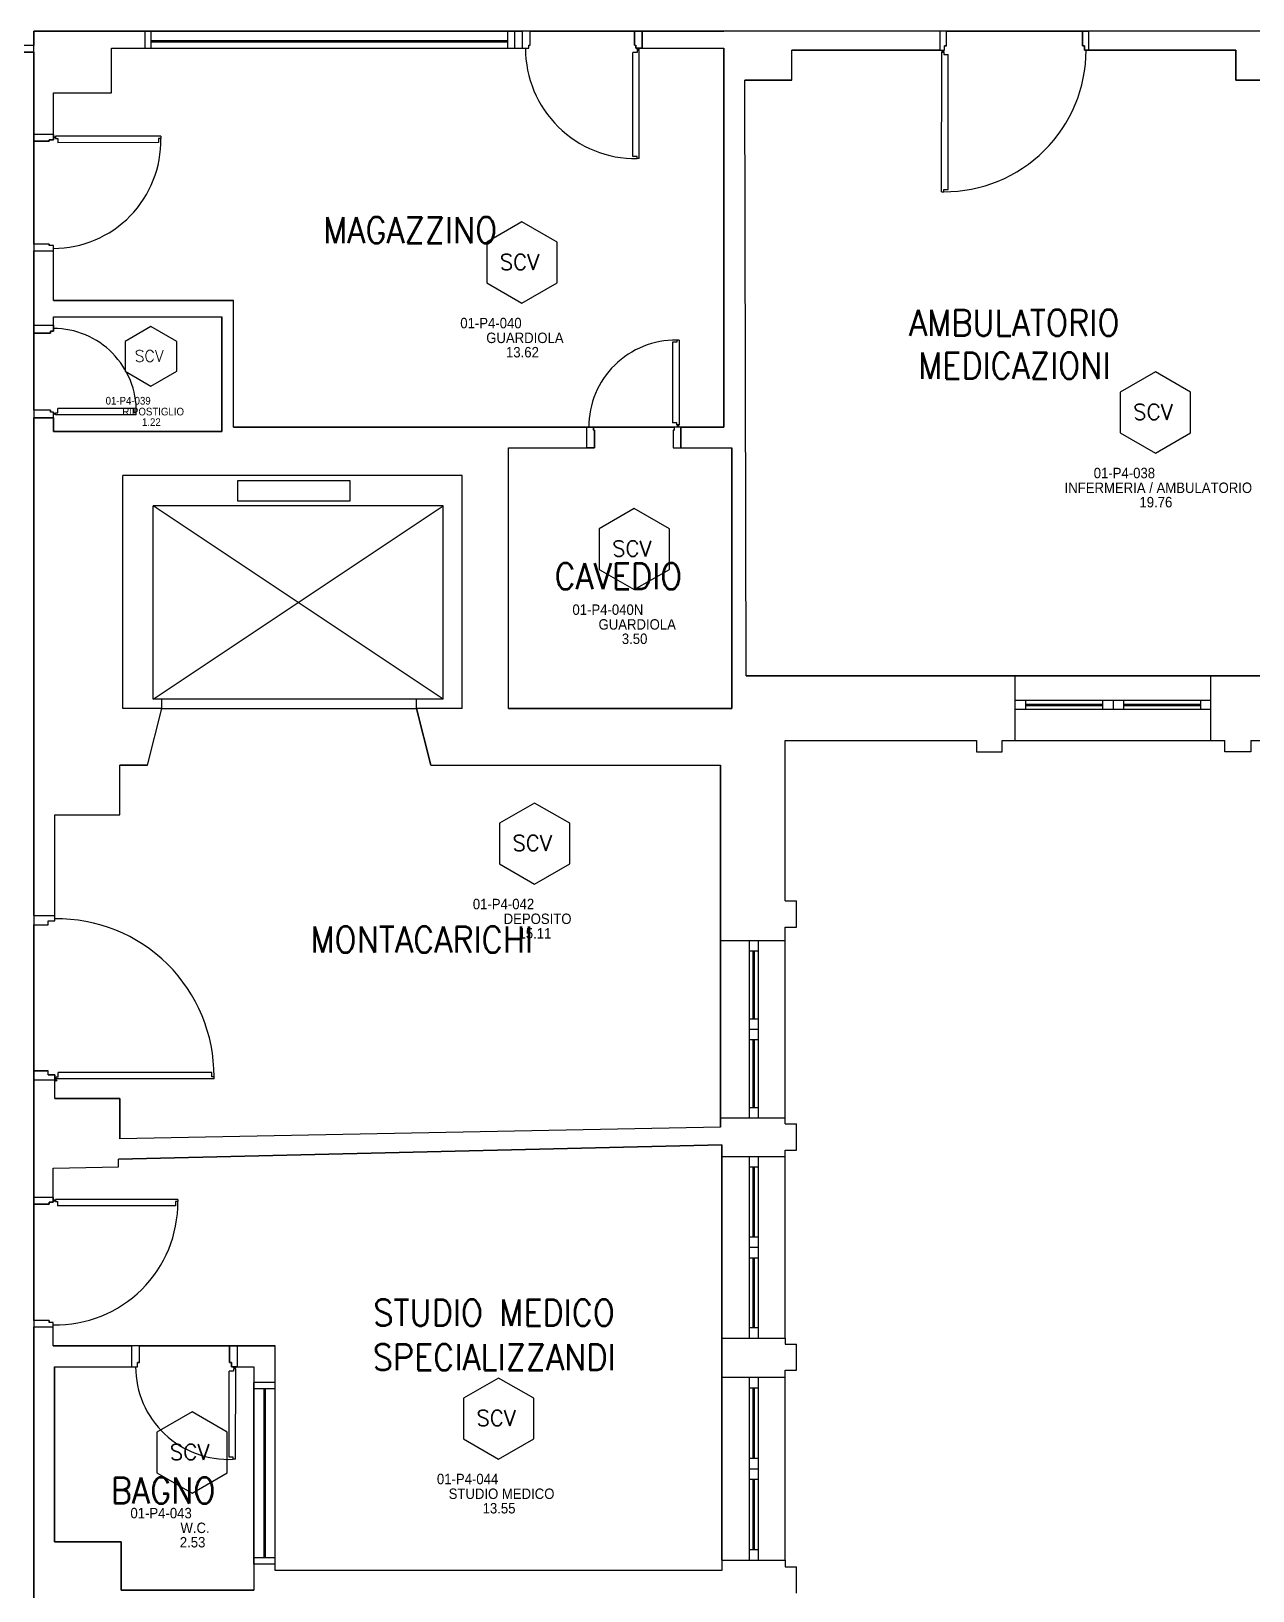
# Model space of a CAD drawing. Header units: inches. Extents: x 16420 to 16611, y 92341 to 92416.
# Drawn here: x 16565.45 to 16574.8, y 92388.13 to 92400.07 of the extents above; entities that cross this region are included whole.
import ezdxf
from ezdxf.enums import TextEntityAlignment as Align

# ---------------------------------------------------------------- set-up
doc = ezdxf.new("R2010")
doc.units = ezdxf.units.IN
doc.header["$LTSCALE"] = 50
doc.header["$MEASUREMENT"] = 0
doc.linetypes.add('NASCOSTA2', pattern=[0.1875, 0.125, -0.0625])
for name, color, linetype in [('A-LOCALI', 7, 'Continuous'), ('AA-CodiceVano', 7, 'Continuous'), ('GMM_DEST.USO', 50, 'Continuous'), ('PIANTA', 7, 'Continuous'), ('RM', 191, 'Continuous')]:
    doc.layers.add(name, color=color, linetype=linetype)
doc.styles.add('ARIAL', font='arial.ttf')
doc.styles.add('ARTECO', font='romans.shx', dxfattribs={"width": 0.9})
doc.styles.get("Standard").update_dxf_attribs({"font": 'txt.shx'})

# ---------------------------------------------------------------- blocks, each defined once
blk = doc.blocks.new('MFM_COD_VANO')
at = {"layer": 'A-LOCALI'}
for p, q in [((0, 0.621), (-0.269, 0.466)), ((0.269, 0.466), (0, 0.621)), ((-0.269, 0.466), (-0.269, 0.155)), ((0.269, 0.155), (0.269, 0.466)), ((-0.269, 0.155), (0, 0)), ((0, 0), (0.269, 0.155))]:
    blk.add_line(p, q, dxfattribs=at)
blk.add_text('SCV', height=0.12, dxfattribs=at).set_placement((-0.17, 0.255))
at = {"layer": 'A-LOCALI', "flags": 9}
for tag in ['MFM_NAME', 'MFM_COD_COMPLESSO', 'MFM_COD_EDIFICIO', 'MFM_COD_PIANO', 'MFM_COD_MACROAREA', 'MFM_ZONA', 'MFM_REPARTO']:
    blk.add_attdef(tag, (-0.084, 0.188), '', height=0.005, dxfattribs=at)
blk.add_attdef('MFM_ALTEZZA', text='', height=0.005, dxfattribs=at).set_placement((-0.057, 0.188), align=Align.CENTER)
at = {"layer": 'A-LOCALI', "style": 'ARIAL', "width": 0.9, "flags": 8}
for tag, p in [('MFM_COD_UT', (-0.026, -0.078)), ('MFM_DESTINAZIONE_USO', (0.023, -0.306)), ('MFM_SUPERFICIE', (0.004, -0.416))]:
    blk.add_attdef(tag, text='', height=0.08, dxfattribs=at).set_placement(p, align=Align.CENTER)
at = {"layer": 'A-LOCALI', "style": 'ARIAL', "width": 0.9}
for tag, p, height, flags in [('MFM_COD_LOCALE', (-0.472, -0.192), 0.08, 8), ('MFM_COD_SCHEDA', (-0.275, -0.483), 0.04, 9)]:
    blk.add_attdef(tag, p, '', height=height, dxfattribs=dict(at, flags=flags))

msp = doc.modelspace()

# ---------------------------------------------------------------- linework, layer by layer
at = {"layer": 'PIANTA', "color": 0}
for p, q in [((16565.469, 92400.073), (16566.319, 92400.073)), ((16565.469, 92399.283), (16565.469, 92400.073)), ((16566.319, 92400.073), (16569.149, 92400.073)), ((16566.319, 92400.073), (16566.319, 92399.943)), ((16566.369, 92399.943), (16566.369, 92400.073)), ((16566.369, 92400.003), (16569.099, 92400.003)), ((16569.099, 92399.943), (16569.099, 92400.073)), ((16569.099, 92399.943), (16569.099, 92400.073)), ((16569.149, 92400.073), (16569.209, 92400.073)), ((16569.149, 92400.073), (16569.149, 92399.943)), ((16569.269, 92400.073), (16569.209, 92400.073)), ((16569.209, 92400.073), (16569.209, 92399.943)), ((16569.269, 92399.966), (16569.269, 92400.073)), ((16570.069, 92400.073), (16570.129, 92400.073)), ((16570.069, 92399.966), (16570.069, 92400.073)), ((16570.129, 92399.943), (16570.129, 92400.073)), ((16570.129, 92400.073), (16570.754, 92400.073)), ((16570.129, 92400.073), (16570.129, 92399.943)), ((16572.409, 92400.073), (16570.754, 92400.073)), ((16572.409, 92399.928), (16572.409, 92400.073)), ((16572.459, 92400.073), (16572.409, 92400.073)), ((16572.459, 92399.961), (16572.459, 92400.073)), ((16573.499, 92399.961), (16573.499, 92400.073)), ((16573.499, 92400.073), (16573.549, 92400.073)), ((16575.439, 92400.073), (16573.549, 92400.073)), ((16573.549, 92399.928), (16573.549, 92400.073)), ((16565.469, 92399.963), (16564.859, 92399.963)), ((16565.469, 92399.913), (16564.859, 92399.913)), ((16566.064, 92399.943), (16566.319, 92399.943)), ((16566.064, 92399.603), (16566.064, 92399.943)), ((16566.319, 92399.943), (16569.149, 92399.943)), ((16566.369, 92399.993), (16569.099, 92399.993)), ((16569.149, 92399.943), (16569.209, 92399.943)), ((16569.209, 92399.943), (16569.259, 92399.943)), ((16569.259, 92399.943), (16569.259, 92399.966)), ((16569.259, 92399.966), (16569.269, 92399.966)), ((16570.056, 92399.114), (16570.056, 92399.91)), ((16570.089, 92399.91), (16570.056, 92399.91)), ((16570.069, 92399.966), (16570.079, 92399.966)), ((16570.079, 92399.943), (16570.079, 92399.966)), ((16570.129, 92399.943), (16570.079, 92399.943)), ((16570.089, 92399.927), (16570.089, 92399.91)), ((16570.106, 92399.927), (16570.089, 92399.927)), ((16570.106, 92399.098), (16570.106, 92399.927)), ((16570.129, 92399.943), (16570.754, 92399.943)), ((16570.754, 92397.043), (16570.754, 92399.943)), ((16571.274, 92399.698), (16571.274, 92399.928)), ((16572.409, 92399.928), (16571.274, 92399.928)), ((16572.409, 92399.928), (16572.444, 92399.928)), ((16572.421, 92398.845), (16572.423, 92399.912)), ((16572.423, 92399.912), (16572.439, 92399.912)), ((16572.439, 92399.912), (16572.439, 92399.895)), ((16572.439, 92399.895), (16572.472, 92399.895)), ((16572.444, 92399.928), (16572.444, 92399.961)), ((16572.459, 92399.961), (16572.444, 92399.961)), ((16572.47, 92398.862), (16572.472, 92399.895)), ((16573.514, 92399.961), (16573.499, 92399.961)), ((16573.514, 92399.928), (16573.514, 92399.961)), ((16573.549, 92399.928), (16573.514, 92399.928)), ((16574.674, 92399.928), (16573.549, 92399.928)), ((16574.674, 92399.698), (16574.674, 92399.928)), ((16570.924, 92395.138), (16570.914, 92399.698)), ((16571.274, 92399.698), (16570.914, 92399.698)), ((16575.054, 92399.698), (16574.674, 92399.698)), ((16565.619, 92399.603), (16566.064, 92399.603)), ((16565.619, 92399.283), (16565.619, 92399.603)), ((16565.469, 92399.233), (16565.469, 92399.283)), ((16565.619, 92399.283), (16565.47, 92399.283)), ((16565.619, 92399.283), (16565.619, 92399.243)), ((16565.586, 92399.233), (16565.469, 92399.233)), ((16565.619, 92399.243), (16565.586, 92399.243)), ((16565.586, 92399.243), (16565.586, 92399.233)), ((16566.441, 92399.27), (16565.636, 92399.269)), ((16565.636, 92399.269), (16565.636, 92399.253)), ((16565.636, 92399.253), (16565.652, 92399.253)), ((16565.652, 92399.253), (16565.652, 92399.22)), ((16566.424, 92399.221), (16565.652, 92399.22)), ((16566.424, 92399.253), (16566.424, 92399.221)), ((16566.441, 92399.253), (16566.424, 92399.253)), ((16566.441, 92399.27), (16566.441, 92399.253)), ((16570.089, 92399.114), (16570.056, 92399.114)), ((16570.089, 92399.098), (16570.089, 92399.114)), ((16570.106, 92399.098), (16570.089, 92399.098)), ((16572.421, 92398.845), (16572.438, 92398.845)), ((16572.438, 92398.862), (16572.47, 92398.862)), ((16572.438, 92398.845), (16572.438, 92398.862)), ((16565.469, 92398.443), (16565.469, 92398.393)), ((16565.586, 92398.443), (16565.469, 92398.443)), ((16565.586, 92398.443), (16565.586, 92398.433)), ((16565.469, 92398.393), (16565.619, 92398.393)), ((16565.469, 92397.823), (16565.469, 92398.393)), ((16565.619, 92398.433), (16565.586, 92398.433)), ((16565.619, 92398.393), (16565.619, 92398.433)), ((16565.619, 92398.013), (16565.619, 92398.393)), ((16565.619, 92398.013), (16566.999, 92398.013)), ((16566.999, 92397.043), (16566.999, 92398.013)), ((16565.619, 92397.823), (16565.619, 92397.888)), ((16565.619, 92397.888), (16566.909, 92397.888)), ((16566.909, 92397.008), (16566.909, 92397.888)), ((16565.469, 92397.763), (16565.469, 92397.823)), ((16565.469, 92397.823), (16565.619, 92397.823)), ((16565.596, 92397.763), (16565.469, 92397.763)), ((16565.619, 92397.778), (16565.596, 92397.778)), ((16565.596, 92397.778), (16565.596, 92397.763)), ((16565.619, 92397.823), (16565.619, 92397.778)), ((16570.361, 92397.692), (16570.361, 92397.076)), ((16570.394, 92397.692), (16570.361, 92397.692)), ((16570.394, 92397.708), (16570.394, 92397.692)), ((16570.411, 92397.708), (16570.394, 92397.708)), ((16570.411, 92397.708), (16570.411, 92397.059)), ((16565.469, 92397.173), (16565.469, 92397.113)), ((16565.596, 92397.173), (16565.469, 92397.173)), ((16565.596, 92397.173), (16565.596, 92397.158)), ((16565.619, 92397.158), (16565.596, 92397.158)), ((16565.619, 92397.113), (16565.619, 92397.158)), ((16565.636, 92397.153), (16565.652, 92397.153)), ((16565.636, 92397.137), (16565.636, 92397.153)), ((16566.254, 92397.137), (16565.636, 92397.137)), ((16566.238, 92397.186), (16565.652, 92397.186)), ((16565.652, 92397.153), (16565.652, 92397.186)), ((16566.238, 92397.153), (16566.238, 92397.186)), ((16566.254, 92397.153), (16566.238, 92397.153)), ((16566.254, 92397.137), (16566.254, 92397.153)), ((16565.469, 92393.303), (16565.469, 92397.113)), ((16565.619, 92397.113), (16565.469, 92397.113)), ((16565.469, 92397.113), (16565.619, 92397.113)), ((16565.619, 92397.113), (16565.619, 92397.008)), ((16566.999, 92397.043), (16569.704, 92397.043)), ((16569.704, 92397.043), (16569.754, 92397.043)), ((16569.704, 92396.883), (16569.704, 92397.043)), ((16569.754, 92397.043), (16569.754, 92397.02)), ((16569.754, 92397.02), (16569.764, 92397.02)), ((16569.764, 92397.02), (16569.764, 92396.883)), ((16570.394, 92397.076), (16570.361, 92397.076)), ((16570.364, 92397.02), (16570.374, 92397.02)), ((16570.364, 92397.02), (16570.364, 92396.883)), ((16570.374, 92397.043), (16570.374, 92397.02)), ((16570.424, 92397.043), (16570.374, 92397.043)), ((16570.394, 92397.059), (16570.394, 92397.076)), ((16570.411, 92397.059), (16570.394, 92397.059)), ((16570.424, 92397.043), (16570.424, 92396.883)), ((16570.424, 92396.883), (16570.424, 92397.043)), ((16570.424, 92397.043), (16570.754, 92397.043)), ((16565.619, 92397.008), (16566.909, 92397.008)), ((16569.104, 92396.883), (16569.704, 92396.883)), ((16569.104, 92394.888), (16569.104, 92396.883)), ((16569.764, 92396.883), (16569.704, 92396.883)), ((16570.364, 92396.883), (16570.424, 92396.883)), ((16570.424, 92396.883), (16570.814, 92396.883)), ((16570.814, 92394.888), (16570.814, 92396.883)), ((16568.75, 92396.673), (16566.15, 92396.673)), ((16566.15, 92394.888), (16566.15, 92396.673)), ((16568.75, 92394.888), (16568.75, 92396.673)), ((16567.892, 92396.631), (16567.03, 92396.631)), ((16567.03, 92396.631), (16567.03, 92396.479)), ((16567.892, 92396.479), (16567.892, 92396.631)), ((16568.605, 92396.441), (16566.384, 92396.441)), ((16566.384, 92394.96), (16568.605, 92396.441)), ((16568.605, 92394.96), (16566.384, 92396.441)), ((16566.384, 92394.96), (16566.384, 92396.441)), ((16567.03, 92396.479), (16567.892, 92396.479)), ((16568.605, 92394.96), (16568.605, 92396.441)), ((16570.924, 92395.138), (16572.984, 92395.138)), ((16572.984, 92394.643), (16572.984, 92395.138)), ((16572.984, 92395.138), (16574.484, 92395.138)), ((16574.484, 92395.138), (16575.044, 92395.138)), ((16574.484, 92394.643), (16574.484, 92395.138)), ((16566.449, 92394.888), (16566.15, 92394.888)), ((16566.339, 92394.453), (16566.449, 92394.888)), ((16566.449, 92394.96), (16566.384, 92394.96)), ((16568.399, 92394.96), (16566.449, 92394.96)), ((16566.449, 92394.888), (16566.449, 92394.96)), ((16566.449, 92394.888), (16568.399, 92394.888)), ((16568.605, 92394.96), (16568.399, 92394.96)), ((16568.399, 92394.888), (16568.399, 92394.96)), ((16568.509, 92394.453), (16568.399, 92394.888)), ((16568.75, 92394.888), (16568.399, 92394.888)), ((16569.104, 92394.888), (16570.814, 92394.888)), ((16572.984, 92394.952), (16574.484, 92394.952)), ((16572.984, 92394.882), (16574.484, 92394.882)), ((16573.064, 92394.952), (16573.064, 92394.882)), ((16573.064, 92394.922), (16573.654, 92394.922)), ((16573.064, 92394.912), (16573.654, 92394.912)), ((16573.654, 92394.952), (16573.654, 92394.882)), ((16573.734, 92394.952), (16573.734, 92394.882)), ((16573.814, 92394.952), (16573.814, 92394.882)), ((16573.814, 92394.922), (16574.404, 92394.922)), ((16573.814, 92394.912), (16574.404, 92394.912)), ((16574.404, 92394.952), (16574.404, 92394.882)), ((16571.224, 92393.415), (16571.224, 92394.643)), ((16571.224, 92394.643), (16572.689, 92394.643)), ((16572.689, 92394.643), (16572.689, 92394.557)), ((16572.884, 92394.557), (16572.884, 92394.643)), ((16572.884, 92394.643), (16572.984, 92394.643)), ((16572.984, 92394.643), (16572.984, 92394.643)), ((16572.984, 92394.643), (16574.484, 92394.643)), ((16574.484, 92394.643), (16574.589, 92394.643)), ((16574.589, 92394.557), (16574.589, 92394.643)), ((16574.789, 92394.643), (16575.453, 92394.643)), ((16574.789, 92394.643), (16574.789, 92394.557)), ((16572.689, 92394.557), (16572.884, 92394.557)), ((16574.789, 92394.557), (16574.589, 92394.557)), ((16566.339, 92394.453), (16566.129, 92394.453)), ((16566.129, 92394.073), (16566.129, 92394.453)), ((16568.509, 92394.453), (16569.554, 92394.453)), ((16569.554, 92394.453), (16570.544, 92394.453)), ((16570.544, 92394.453), (16570.729, 92394.453)), ((16570.729, 92393.113), (16570.729, 92394.453)), ((16565.629, 92394.073), (16566.129, 92394.073)), ((16565.629, 92393.303), (16565.629, 92394.073)), ((16571.224, 92393.415), (16571.31, 92393.415)), ((16571.31, 92393.215), (16571.31, 92393.415)), ((16565.469, 92393.303), (16565.469, 92393.233)), ((16565.469, 92393.303), (16565.628, 92393.303)), ((16565.469, 92393.233), (16565.579, 92393.233)), ((16565.579, 92393.263), (16565.629, 92393.263)), ((16565.579, 92393.233), (16565.579, 92393.263)), ((16565.629, 92393.263), (16565.629, 92393.303)), ((16571.224, 92393.113), (16571.224, 92393.215)), ((16571.224, 92393.215), (16571.31, 92393.215)), ((16570.729, 92393.113), (16571.224, 92393.113)), ((16570.729, 92391.753), (16570.729, 92393.113)), ((16570.949, 92391.753), (16570.949, 92393.113)), ((16571.019, 92391.753), (16571.019, 92393.113)), ((16571.224, 92391.753), (16571.224, 92393.113)), ((16570.949, 92393.033), (16571.019, 92393.033)), ((16570.979, 92392.513), (16570.979, 92393.033)), ((16570.989, 92392.513), (16570.989, 92393.033)), ((16570.949, 92392.513), (16571.019, 92392.513)), ((16570.949, 92392.433), (16571.019, 92392.433)), ((16570.949, 92392.353), (16571.019, 92392.353)), ((16570.979, 92391.833), (16570.979, 92392.353)), ((16570.989, 92391.833), (16570.989, 92392.353)), ((16565.469, 92392.113), (16565.579, 92392.113)), ((16565.469, 92392.043), (16565.469, 92392.113)), ((16565.579, 92392.083), (16565.579, 92392.113)), ((16565.469, 92391.143), (16565.469, 92392.043)), ((16565.629, 92392.043), (16565.469, 92392.043)), ((16565.579, 92392.083), (16565.629, 92392.083)), ((16565.629, 92392.083), (16565.629, 92392.043)), ((16565.629, 92391.903), (16565.629, 92392.043)), ((16565.639, 92392.069), (16565.656, 92392.069)), ((16565.639, 92392.053), (16565.639, 92392.069)), ((16566.849, 92392.052), (16565.639, 92392.053)), ((16566.833, 92392.101), (16565.656, 92392.102)), ((16565.656, 92392.069), (16565.656, 92392.102)), ((16566.833, 92392.069), (16566.833, 92392.101)), ((16566.849, 92392.069), (16566.833, 92392.069)), ((16566.849, 92392.052), (16566.849, 92392.069)), ((16565.629, 92391.903), (16566.129, 92391.903)), ((16566.129, 92391.903), (16566.129, 92391.593)), ((16570.949, 92391.833), (16571.019, 92391.833)), ((16570.729, 92391.683), (16566.129, 92391.593)), ((16570.729, 92391.753), (16571.224, 92391.753)), ((16570.729, 92391.683), (16570.729, 92391.753)), ((16571.224, 92391.707), (16571.224, 92391.753)), ((16571.224, 92391.707), (16571.31, 92391.707)), ((16571.31, 92391.506), (16571.31, 92391.707)), ((16570.738, 92391.548), (16566.118, 92391.438)), ((16570.738, 92391.458), (16570.738, 92391.548)), ((16566.118, 92391.378), (16566.118, 92391.438)), ((16570.738, 92391.458), (16571.224, 92391.458)), ((16570.738, 92390.068), (16570.738, 92391.458)), ((16570.949, 92390.068), (16570.949, 92391.458)), ((16571.019, 92390.068), (16571.019, 92391.458)), ((16571.224, 92391.458), (16571.224, 92391.506)), ((16571.224, 92391.506), (16571.31, 92391.506)), ((16571.224, 92390.068), (16571.224, 92391.458)), ((16565.618, 92391.368), (16566.118, 92391.378)), ((16565.618, 92391.143), (16565.618, 92391.368)), ((16570.949, 92391.378), (16571.019, 92391.378)), ((16570.979, 92390.843), (16570.979, 92391.378)), ((16570.989, 92390.843), (16570.989, 92391.378)), ((16565.469, 92391.093), (16565.469, 92391.143)), ((16565.618, 92391.143), (16565.469, 92391.143)), ((16565.586, 92391.093), (16565.469, 92391.093)), ((16565.618, 92391.108), (16565.586, 92391.108)), ((16565.586, 92391.108), (16565.586, 92391.093)), ((16565.618, 92391.143), (16565.618, 92391.108)), ((16566.571, 92391.13), (16565.635, 92391.129)), ((16565.635, 92391.129), (16565.635, 92391.113)), ((16565.635, 92391.113), (16565.651, 92391.113)), ((16565.651, 92391.113), (16565.651, 92391.08)), ((16566.555, 92391.081), (16565.651, 92391.08)), ((16566.555, 92391.113), (16566.555, 92391.081)), ((16566.571, 92391.113), (16566.555, 92391.113)), ((16566.571, 92391.13), (16566.571, 92391.113)), ((16570.949, 92390.843), (16571.019, 92390.843)), ((16570.949, 92390.763), (16571.019, 92390.763)), ((16570.949, 92390.683), (16571.019, 92390.683)), ((16570.979, 92390.148), (16570.979, 92390.683)), ((16570.989, 92390.148), (16570.989, 92390.683)), ((16565.469, 92390.203), (16565.469, 92390.153)), ((16565.586, 92390.203), (16565.469, 92390.203)), ((16565.586, 92390.203), (16565.586, 92390.188)), ((16565.469, 92387.218), (16565.47, 92390.153)), ((16565.469, 92390.153), (16565.618, 92390.153)), ((16565.618, 92390.188), (16565.586, 92390.188)), ((16565.618, 92390.153), (16565.618, 92390.188)), ((16565.618, 92390.008), (16565.618, 92390.153)), ((16570.949, 92390.148), (16571.019, 92390.148)), ((16570.949, 92390.148), (16571.019, 92390.148)), ((16565.618, 92390.008), (16566.218, 92390.008)), ((16566.218, 92390.008), (16566.218, 92389.848)), ((16566.278, 92390.008), (16566.218, 92390.008)), ((16566.278, 92389.881), (16566.278, 92390.008)), ((16566.968, 92389.881), (16566.968, 92390.008)), ((16566.968, 92390.008), (16567.028, 92390.008)), ((16567.028, 92389.848), (16567.028, 92390.008)), ((16567.028, 92390.008), (16567.318, 92390.008)), ((16567.318, 92389.728), (16567.318, 92390.008)), ((16570.738, 92390.068), (16571.224, 92390.068)), ((16570.738, 92389.768), (16570.738, 92390.068)), ((16571.224, 92390.068), (16571.224, 92390.068)), ((16571.224, 92390.068), (16571.224, 92390.022)), ((16571.224, 92390.022), (16571.31, 92390.022)), ((16571.31, 92389.822), (16571.31, 92390.022)), ((16565.628, 92389.848), (16566.218, 92389.848)), ((16565.628, 92389.848), (16565.628, 92388.508)), ((16566.218, 92389.848), (16566.263, 92389.848)), ((16566.263, 92389.848), (16566.263, 92389.881)), ((16566.278, 92389.881), (16566.263, 92389.881)), ((16566.983, 92389.881), (16566.968, 92389.881)), ((16566.983, 92389.848), (16566.983, 92389.881)), ((16567.028, 92389.848), (16566.983, 92389.848)), ((16567.028, 92389.848), (16567.153, 92389.848)), ((16567.153, 92389.848), (16567.153, 92389.728)), ((16566.964, 92389.157), (16566.966, 92389.815)), ((16566.998, 92389.815), (16566.966, 92389.815)), ((16566.998, 92389.832), (16566.998, 92389.815)), ((16567.015, 92389.832), (16566.998, 92389.832)), ((16567.013, 92389.14), (16567.015, 92389.832)), ((16567.318, 92389.728), (16567.153, 92389.728)), ((16567.153, 92388.338), (16567.153, 92389.728)), ((16567.318, 92388.338), (16567.318, 92389.728)), ((16570.738, 92389.768), (16571.224, 92389.768)), ((16570.738, 92388.368), (16570.738, 92389.768)), ((16570.949, 92388.368), (16570.949, 92389.768)), ((16571.019, 92388.368), (16571.019, 92389.768)), ((16571.224, 92389.822), (16571.31, 92389.822)), ((16571.224, 92389.768), (16571.224, 92389.822)), ((16571.224, 92388.368), (16571.224, 92389.768)), ((16567.318, 92389.678), (16567.153, 92389.678)), ((16567.233, 92388.388), (16567.233, 92389.678)), ((16567.243, 92388.388), (16567.243, 92389.678)), ((16570.949, 92389.688), (16571.019, 92389.688)), ((16570.979, 92389.148), (16570.979, 92389.688)), ((16570.989, 92389.148), (16570.989, 92389.688)), ((16566.996, 92389.157), (16566.964, 92389.157)), ((16566.996, 92389.14), (16566.996, 92389.157)), ((16567.013, 92389.14), (16566.996, 92389.14)), ((16570.949, 92389.148), (16571.019, 92389.148)), ((16570.949, 92389.068), (16571.019, 92389.068)), ((16570.949, 92388.988), (16571.019, 92388.988)), ((16570.979, 92388.448), (16570.979, 92388.988)), ((16570.989, 92388.448), (16570.989, 92388.988)), ((16565.628, 92388.508), (16566.138, 92388.508)), ((16566.138, 92388.508), (16566.138, 92388.138)), ((16570.949, 92388.448), (16571.019, 92388.448)), ((16567.153, 92388.388), (16567.318, 92388.388)), ((16567.318, 92388.338), (16567.153, 92388.338)), ((16567.153, 92388.338), (16567.153, 92388.138)), ((16567.318, 92388.288), (16567.318, 92388.338)), ((16570.738, 92388.368), (16571.224, 92388.368)), ((16570.738, 92388.368), (16570.738, 92388.288)), ((16571.224, 92388.368), (16571.224, 92388.316)), ((16571.224, 92388.316), (16571.224, 92388.316)), ((16571.224, 92388.316), (16571.31, 92388.316)), ((16571.31, 92388.116), (16571.31, 92388.316)), ((16570.738, 92388.288), (16567.318, 92388.288)), ((16566.138, 92388.138), (16567.153, 92388.138))]:
    msp.add_line(p, q, dxfattribs=at)
for centre in [(16570.097, 92399.935), (16572.431, 92399.92), (16565.627, 92399.261), (16565.627, 92397.145), (16570.402, 92397.051), (16565.639, 92392.041), (16565.626, 92391.121), (16567.007, 92389.84)]:
    msp.add_circle(centre, 0.00633, dxfattribs=at)
at = {"layer": 'PIANTA', "color": 0, "linetype": 'NASCOSTA2'}
for centre, radius, start, end in [((16570.079, 92399.943), 0.845, 180, 270.6751), ((16572.444, 92399.928), 1.083, 269.6585, 359.9994), ((16565.619, 92399.233), 0.822, 270, 1.3938), ((16565.619, 92397.163), 0.635, 359.1016, 90), ((16570.384, 92397.043), 0.665, 89.1421, 180), ((16565.648, 92392.077), 1.201, 359.6428, 90.8983), ((16565.638, 92391.103), 0.934, 268.8061, 0.605), ((16566.96, 92389.851), 0.712, 180.279, 272.8554)]:
    msp.add_arc(centre, radius, start, end, dxfattribs=at)
at = {"layer": 'RM'}
for points in [[(16575.489, 92400.073), (16573.499, 92400.073), (16572.459, 92400.073), (16570.069, 92400.074), (16569.269, 92400.073), (16565.469, 92400.073), (16565.469, 92399.963), (16562.629, 92399.963), (16562.629, 92400.073), (16561.909, 92400.073), (16561.109, 92400.073), (16556.069, 92400.073), (16556.069, 92399.953), (16552.609, 92399.953), (16552.609, 92400.073), (16548.229, 92400.073)], [(16564.859, 92399.913), (16565.469, 92399.913), (16565.469, 92397.763), (16565.469, 92397.173), (16565.469, 92393.233), (16565.469, 92392.113), (16565.469, 92391.093), (16565.469, 92390.203), (16565.469, 92390.153), (16565.47, 92390.153), (16565.469, 92387.163), (16565.469, 92386.273), (16565.469, 92382.843), (16565.469, 92382.843), (16565.469, 92381.748), (16565.499, 92376.233), (16566.339, 92376.233), (16567.239, 92376.233), (16567.349, 92376.233), (16567.349, 92372.973)], [(16570.729, 92394.453), (16570.729, 92391.683), (16566.129, 92391.593), (16566.129, 92391.903), (16565.629, 92391.903), (16565.629, 92392.083), (16565.579, 92392.083), (16565.579, 92392.113), (16565.469, 92392.113), (16565.469, 92393.233), (16565.579, 92393.233), (16565.579, 92393.263), (16565.629, 92393.263), (16565.629, 92393.303), (16565.629, 92394.073), (16566.129, 92394.073), (16566.129, 92394.453), (16566.339, 92394.453), (16566.449, 92394.888), (16568.399, 92394.888), (16568.509, 92394.453), (16570.729, 92394.453)]]:
    msp.add_lwpolyline(points, dxfattribs=at)
for points in [[(16570.754, 92399.943), (16570.754, 92397.043), (16566.999, 92397.043), (16566.999, 92398.013), (16565.619, 92398.013), (16565.619, 92398.433), (16565.586, 92398.433), (16565.586, 92398.443), (16565.469, 92398.443), (16565.47, 92399.233), (16565.586, 92399.233), (16565.586, 92399.243), (16565.619, 92399.243), (16565.619, 92399.603), (16566.064, 92399.603), (16566.064, 92399.943), (16569.259, 92399.943), (16569.259, 92399.966), (16569.269, 92399.966), (16569.269, 92400.073), (16570.069, 92400.073), (16570.069, 92399.966), (16570.079, 92399.966), (16570.079, 92399.943)], [(16574.674, 92399.698), (16575.054, 92399.698), (16575.044, 92395.138), (16570.924, 92395.138), (16570.914, 92399.698), (16571.274, 92399.698), (16571.274, 92399.928), (16572.444, 92399.928), (16572.444, 92399.961), (16572.459, 92399.961), (16572.459, 92400.073), (16573.499, 92400.073), (16573.499, 92399.961), (16573.514, 92399.961), (16573.514, 92399.928), (16574.674, 92399.928)], [(16565.619, 92397.888), (16566.909, 92397.888), (16566.909, 92397.008), (16565.619, 92397.008), (16565.619, 92397.158), (16565.596, 92397.158), (16565.596, 92397.173), (16565.469, 92397.173), (16565.469, 92397.763), (16565.596, 92397.763), (16565.596, 92397.778), (16565.619, 92397.778)], [(16565.619, 92397.888), (16566.909, 92397.888), (16566.909, 92397.008), (16565.619, 92397.008), (16565.619, 92397.158), (16565.596, 92397.158), (16565.596, 92397.173), (16565.469, 92397.173), (16565.469, 92397.763), (16565.596, 92397.763), (16565.596, 92397.778), (16565.619, 92397.778)], [(16565.618, 92391.368), (16566.118, 92391.378), (16566.118, 92391.438), (16570.738, 92391.548), (16570.738, 92388.288), (16567.318, 92388.288), (16567.318, 92390.008), (16565.618, 92390.008), (16565.618, 92390.188), (16565.586, 92390.188), (16565.586, 92390.203), (16565.469, 92390.203), (16565.469, 92391.093), (16565.586, 92391.093), (16565.586, 92391.108), (16565.618, 92391.108)], [(16567.153, 92389.848), (16567.153, 92388.138), (16566.138, 92388.138), (16566.138, 92388.508), (16565.628, 92388.508), (16565.628, 92389.848), (16566.263, 92389.848), (16566.263, 92389.881), (16566.278, 92389.881), (16566.278, 92390.008), (16566.968, 92390.008), (16566.968, 92389.881), (16566.983, 92389.881), (16566.983, 92389.848)]]:
    msp.add_lwpolyline(points, close=True, dxfattribs=at)
at = {"layer": 'RM', "color": 3}
msp.add_lwpolyline([(16570.814, 92396.883), (16570.814, 92394.888), (16569.104, 92394.888), (16569.104, 92396.883), (16569.764, 92396.883), (16569.764, 92397.02), (16569.754, 92397.02), (16569.754, 92397.043), (16570.374, 92397.043), (16570.374, 92397.02), (16570.364, 92397.02), (16570.364, 92396.883)], close=True, dxfattribs=at)

# ---------------------------------------------------------------- block references
at = {"layer": 'AA-CodiceVano'}
ref = msp.add_blockref('MFM_COD_VANO', (16569.207, 92397.992), dxfattribs=at)
ref.add_attrib('MFM_COD_LOCALE', '01-P4-040', (16568.735, 92397.799), dxfattribs={"layer": 'A-LOCALI', "height": 0.08, "style": 'ARIAL', "width": 0.9})
ref.add_attrib('MFM_SUPERFICIE', '13.62', dxfattribs={"layer": 'A-LOCALI', "height": 0.08, "style": 'ARIAL', "width": 0.9}).set_placement((16569.211, 92397.576), align=Align.CENTER)
ref.add_attrib('MFM_DESTINAZIONE_USO', 'GUARDIOLA', dxfattribs={"layer": 'A-LOCALI', "height": 0.08, "style": 'ARIAL', "width": 0.9}).set_placement((16569.23, 92397.686), align=Align.CENTER)
ref = msp.add_blockref('MFM_COD_VANO', (16566.366, 92397.356), dxfattribs=dict(at, xscale=0.7350910106324591, yscale=0.7350910106324591, zscale=0.7350910106324591))
ref.add_attrib('MFM_COD_LOCALE', '01-P4-039', (16566.019, 92397.215), dxfattribs={"layer": 'A-LOCALI', "height": 0.0588, "style": 'ARIAL', "width": 0.9})
ref.add_attrib('MFM_SUPERFICIE', '1.22', dxfattribs={"layer": 'A-LOCALI', "height": 0.0588, "style": 'ARIAL', "width": 0.9}).set_placement((16566.369, 92397.051), align=Align.CENTER)
ref.add_attrib('MFM_DESTINAZIONE_USO', 'RIPOSTIGLIO', dxfattribs={"layer": 'A-LOCALI', "height": 0.05881, "style": 'ARIAL', "width": 0.9}).set_placement((16566.383, 92397.132), align=Align.CENTER)
ref = msp.add_blockref('MFM_COD_VANO', (16574.058, 92396.844), dxfattribs=at)
ref.add_attrib('MFM_COD_LOCALE', '01-P4-038', (16573.586, 92396.651), dxfattribs={"layer": 'A-LOCALI', "height": 0.08, "style": 'ARIAL', "width": 0.9})
ref.add_attrib('MFM_SUPERFICIE', '19.76', dxfattribs={"layer": 'A-LOCALI', "height": 0.08, "style": 'ARIAL', "width": 0.9}).set_placement((16574.062, 92396.428), align=Align.CENTER)
ref.add_attrib('MFM_DESTINAZIONE_USO', 'INFERMERIA / AMBULATORIO', dxfattribs={"layer": 'A-LOCALI', "height": 0.08, "style": 'ARIAL', "width": 0.9}).set_placement((16574.081, 92396.538), align=Align.CENTER)
ref = msp.add_blockref('MFM_COD_VANO', (16570.067, 92395.798), dxfattribs=at)
ref.add_attrib('MFM_COD_LOCALE', '01-P4-040N', (16569.594, 92395.605), dxfattribs={"layer": 'A-LOCALI', "height": 0.08, "style": 'ARIAL', "width": 0.9})
ref.add_attrib('MFM_SUPERFICIE', '3.50', dxfattribs={"layer": 'A-LOCALI', "height": 0.08, "style": 'ARIAL', "width": 0.9}).set_placement((16570.07, 92395.382), align=Align.CENTER)
ref.add_attrib('MFM_DESTINAZIONE_USO', 'GUARDIOLA', dxfattribs={"layer": 'A-LOCALI', "height": 0.08, "style": 'ARIAL', "width": 0.9}).set_placement((16570.09, 92395.492), align=Align.CENTER)
ref = msp.add_blockref('MFM_COD_VANO', (16569.304, 92393.543), dxfattribs=at)
ref.add_attrib('MFM_COD_LOCALE', '01-P4-042', (16568.831, 92393.351), dxfattribs={"layer": 'A-LOCALI', "height": 0.08, "style": 'ARIAL', "width": 0.9})
ref.add_attrib('MFM_SUPERFICIE', '15.11', dxfattribs={"layer": 'A-LOCALI', "height": 0.08, "style": 'ARIAL', "width": 0.9}).set_placement((16569.307, 92393.127), align=Align.CENTER)
ref.add_attrib('MFM_DESTINAZIONE_USO', 'DEPOSITO', dxfattribs={"layer": 'A-LOCALI', "height": 0.08, "style": 'ARIAL', "width": 0.9}).set_placement((16569.327, 92393.238), align=Align.CENTER)
ref = msp.add_blockref('MFM_COD_VANO', (16569.028, 92389.141), dxfattribs=at)
ref.add_attrib('MFM_COD_LOCALE', '01-P4-044', (16568.556, 92388.949), dxfattribs={"layer": 'A-LOCALI', "height": 0.08, "style": 'ARIAL', "width": 0.9})
ref.add_attrib('MFM_SUPERFICIE', '13.55', dxfattribs={"layer": 'A-LOCALI', "height": 0.08, "style": 'ARIAL', "width": 0.9}).set_placement((16569.032, 92388.725), align=Align.CENTER)
ref.add_attrib('MFM_DESTINAZIONE_USO', 'STUDIO MEDICO', dxfattribs={"layer": 'A-LOCALI', "height": 0.08, "style": 'ARIAL', "width": 0.9}).set_placement((16569.051, 92388.836), align=Align.CENTER)
ref = msp.add_blockref('MFM_COD_VANO', (16566.681, 92388.881), dxfattribs=at)
ref.add_attrib('MFM_COD_LOCALE', '01-P4-043', (16566.209, 92388.688), dxfattribs={"layer": 'A-LOCALI', "height": 0.08, "style": 'ARIAL', "width": 0.9})
ref.add_attrib('MFM_SUPERFICIE', '2.53', dxfattribs={"layer": 'A-LOCALI', "height": 0.08, "style": 'ARIAL', "width": 0.9}).set_placement((16566.685, 92388.465), align=Align.CENTER)
ref.add_attrib('MFM_DESTINAZIONE_USO', 'W.C.', dxfattribs={"layer": 'A-LOCALI', "height": 0.08, "style": 'ARIAL', "width": 0.9}).set_placement((16566.704, 92388.575), align=Align.CENTER)

# ---------------------------------------------------------------- texts
at = {"layer": 'GMM_DEST.USO', "color": 0, "style": 'ARTECO', "width": 0.9}
for s, p in [('MAGAZZINO', (16568.351, 92398.451)), ('AMBULATORIO', (16572.977, 92397.741)), ('MEDICAZIONI', (16572.977, 92397.413)), ('CAVEDIO', (16569.945, 92395.801)), ('MONTACARICHI', (16568.439, 92393.019)), ('STUDIO MEDICO', (16568.994, 92390.162)), ('SPECIALIZZANDI', (16568.994, 92389.821)), ('BAGNO', (16566.459, 92388.801))]:
    msp.add_text(s, height=0.2, dxfattribs=at).set_placement(p, align=Align.CENTER)

doc.saveas('drawing.dxf')
